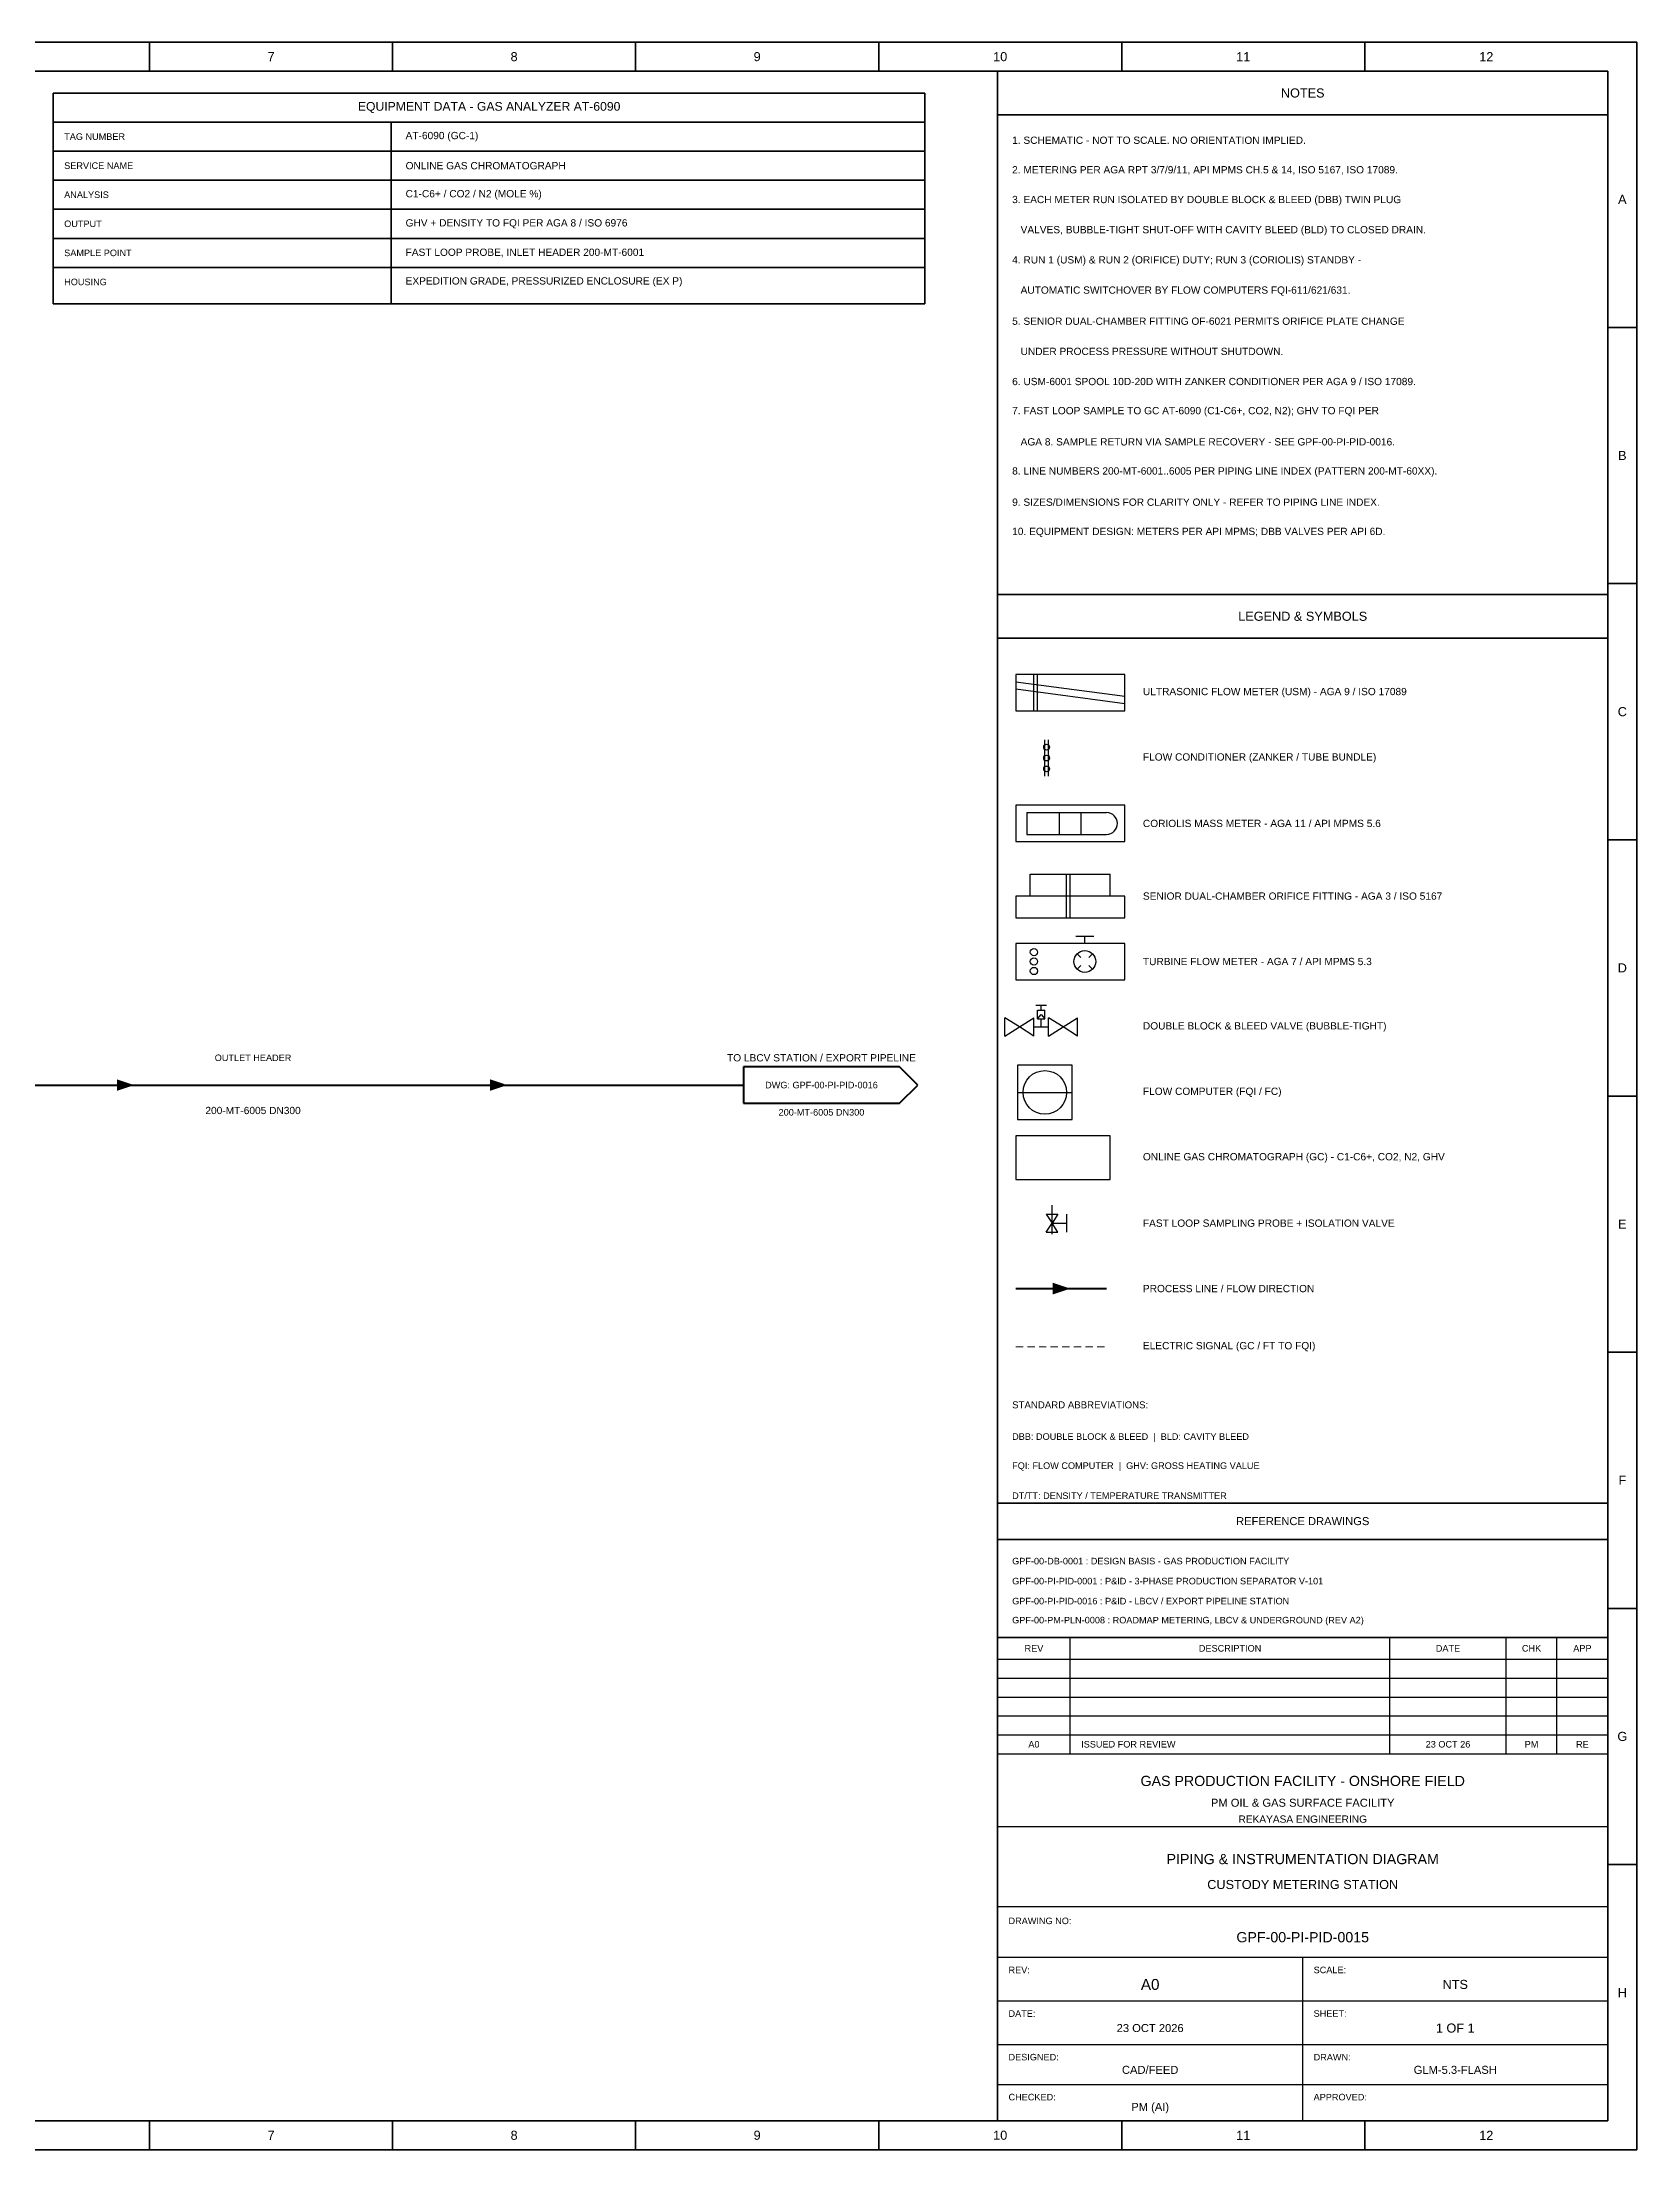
# Model space of a CAD drawing. Header units: millimetres. Extents: x 10 to 831, y 7 to 587.
# Drawn here: x 392 to 831, y 7 to 587 of the extents above; entities that cross this region are included whole.
import ezdxf

# ---------------------------------------------------------------- set-up
doc = ezdxf.new("R2010")
doc.units = ezdxf.units.MM
for name, color, linetype, lineweight in [('REF-EQUIP', 7, 'Continuous', 35), ('REF-FRAME', 7, 'Continuous', 35), ('REF-PROC', 7, 'Continuous', 50), ('REF-SIG', 7, 'Continuous', 13), ('REF-SYM', 7, 'Continuous', 25), ('REF-TEXT', 7, 'Continuous', 18), ('REF-TITLE', 7, 'Continuous', 25)]:
    doc.layers.add(name, color=color, linetype=linetype, lineweight=lineweight)
doc.styles.add('ARIAL', font='arial.ttf')

msp = doc.modelspace()

# ---------------------------------------------------------------- linework, layer by layer
at = {"layer": 'REF-EQUIP'}
for p, q in [((395, 573), (395, 515)), ((635, 573), (395, 573)), ((635, 515), (635, 573)), ((395, 565), (635, 565)), ((488, 515), (488, 565)), ((395, 557), (635, 557)), ((395, 549), (635, 549)), ((395, 541), (635, 541)), ((395, 533), (635, 533)), ((395, 525), (635, 525)), ((395, 515), (635, 515))]:
    msp.add_line(p, q, dxfattribs=at)
at = {"layer": 'REF-FRAME'}
for p, q in [((831, 587), (10, 587)), ((421.5, 579), (421.5, 587)), ((488.417, 579), (488.417, 587)), ((555.333, 579), (555.333, 587)), ((622.25, 579), (622.25, 587)), ((689.167, 579), (689.167, 587)), ((756.083, 579), (756.083, 587)), ((831, 7), (831, 587)), ((823, 579), (20, 579)), ((655, 15), (655, 579)), ((823, 15), (823, 579)), ((655, 567), (823, 567)), ((823, 508.5), (831, 508.5)), ((655, 435), (823, 435)), ((823, 438), (831, 438)), ((655, 423), (823, 423)), ((823, 367.5), (831, 367.5)), ((823, 297), (831, 297)), ((823, 226.5), (831, 226.5)), ((655, 185), (823, 185)), ((655, 175), (823, 175)), ((823, 156), (831, 156)), ((655, 148), (823, 148)), ((823, 85.5), (831, 85.5)), ((20, 15), (823, 15)), ((421.5, 7), (421.5, 15)), ((488.417, 7), (488.417, 15)), ((555.333, 7), (555.333, 15)), ((622.25, 7), (622.25, 15)), ((689.167, 7), (689.167, 15)), ((756.083, 7), (756.083, 15)), ((10, 7), (831, 7))]:
    msp.add_line(p, q, dxfattribs=at)
at = {"layer": 'REF-PROC'}
for p, q in [((585, 305), (585, 295)), ((628, 305), (585, 305)), ((633, 300), (628, 305)), ((370, 300), (585, 300)), ((628, 295), (633, 300)), ((585, 295), (628, 295)), ((660, 244), (685, 244))]:
    msp.add_line(p, q, dxfattribs=at)
for points in [[(417.3, 300), (412.5, 301.6), (412.5, 298.4)], [(520, 300), (515.2, 301.6), (515.2, 298.4)], [(675, 244), (670.2, 245.6), (670.2, 242.4)]]:
    msp.add_solid(points, dxfattribs=at)
at = {"layer": 'REF-SIG'}
for p, q in [((660, 228), (662, 228)), ((663.2, 228), (665.2, 228)), ((666.4, 228), (668.4, 228)), ((669.6, 228), (671.6, 228)), ((672.8, 228), (674.8, 228)), ((676, 228), (678, 228)), ((679.2, 228), (681.2, 228)), ((682.4, 228), (684.4, 228))]:
    msp.add_line(p, q, dxfattribs=at)
at = {"layer": 'REF-SYM'}
for p, q in [((660, 413), (660, 403)), ((690, 413), (660, 413)), ((665, 403), (665, 413)), ((666, 403), (666, 413)), ((690, 403), (690, 413)), ((660, 411), (690, 407)), ((660, 409), (690, 405)), ((660, 403), (690, 403)), ((668, 385), (668, 395)), ((669, 385), (669, 395)), ((660, 377), (660, 367)), ((690, 377), (660, 377)), ((690, 367), (690, 377)), ((663, 375), (663, 369)), ((663, 375), (685, 375)), ((672, 369), (672, 375)), ((678, 369), (678, 375)), ((660, 367), (690, 367)), ((663, 369), (685, 369)), ((664, 352), (664, 358)), ((664, 358), (686, 358)), ((674, 346), (674, 358)), ((675, 346), (675, 358)), ((686, 352), (686, 358)), ((660, 352), (660, 346)), ((690, 352), (660, 352)), ((690, 346), (690, 352)), ((660, 346), (690, 346)), ((660, 339), (660, 329)), ((690, 339), (660, 339)), ((676.5, 341), (681.5, 341)), ((679, 339), (679, 341)), ((690, 329), (690, 339)), ((677.9, 335.1), (676.9, 336.1)), ((677.9, 332.9), (676.9, 331.9)), ((680.1, 335.1), (681.1, 336.1)), ((680.1, 332.9), (681.1, 331.9)), ((660, 329), (690, 329)), ((665.5, 322), (668.5, 322)), ((666, 318.2), (666, 320.6)), ((666, 320.6), (668, 320.6)), ((666, 318.2), (667, 319.4)), ((667, 320.6), (667, 322)), ((667, 319.4), (668, 318.2)), ((668, 318.2), (668, 320.6)), ((657, 313.5), (657, 318.5)), ((661, 316), (657, 318.5)), ((657, 313.5), (661, 316)), ((661, 316), (665, 318.5)), ((665, 313.5), (661, 316)), ((665, 313.5), (665, 318.5)), ((665, 316), (669, 316)), ((666, 318.2), (668, 318.2)), ((667, 316), (667, 318.2)), ((669, 313.5), (669, 318.5)), ((673, 316), (669, 318.5)), ((669, 313.5), (673, 316)), ((673, 316), (677, 318.5)), ((677, 313.5), (673, 316)), ((677, 313.5), (677, 318.5)), ((660.5, 305.5), (660.5, 290.5)), ((675.5, 305.5), (660.5, 305.5)), ((675.5, 290.5), (675.5, 305.5)), ((660.5, 298), (675.5, 298)), ((660.5, 290.5), (675.5, 290.5)), ((660, 286), (660, 274)), ((686, 286), (660, 286)), ((686, 274), (686, 286)), ((660, 274), (686, 274)), ((670, 259), (670, 267)), ((668.4, 264.5), (670, 262)), ((668.4, 264.5), (671.6, 264.5)), ((668.4, 259.5), (670, 262)), ((671.6, 264.5), (670, 262)), ((670, 262), (674.1, 262)), ((671.6, 259.5), (670, 262)), ((674.1, 259.5), (674.1, 264.5)), ((668.4, 259.5), (671.6, 259.5))]:
    msp.add_line(p, q, dxfattribs=at)
for centre, radius in [((668.5, 393), 0.8), ((668.5, 390), 0.8), ((668.5, 387), 0.8), ((665, 336.6), 1), ((679, 334), 3), ((665, 334), 1), ((665, 331.4), 1), ((668, 298), 6)]:
    msp.add_circle(centre, radius, dxfattribs=at)
msp.add_arc((685, 372), 3, 270, 450, dxfattribs=at)
at = {"layer": 'REF-TITLE'}
for p, q in [((675, 116), (675, 148)), ((763, 116), (763, 148)), ((795, 116), (795, 148)), ((809, 116), (809, 148)), ((655, 142), (823, 142)), ((655, 136.8), (823, 136.8)), ((655, 131.6), (823, 131.6)), ((655, 126.4), (823, 126.4)), ((655, 121.2), (823, 121.2)), ((655, 116), (823, 116)), ((655, 96), (823, 96)), ((655, 74), (823, 74)), ((655, 60), (823, 60)), ((739, 15), (739, 60)), ((655, 48), (823, 48)), ((655, 36), (823, 36)), ((655, 25), (823, 25))]:
    msp.add_line(p, q, dxfattribs=at)

# ---------------------------------------------------------------- texts
at = {"layer": 'REF-TEXT', "style": 'ARIAL'}
for s, insert, char_height, attachment_point in [('7', (454.958, 583), 2.5, 5), ('8', (521.875, 583), 2.5, 5), ('9', (588.792, 583), 2.5, 5), ('10', (655.708, 583), 2.5, 5), ('11', (722.625, 583), 2.5, 5), ('12', (789.542, 583), 2.5, 5), ('NOTES', (739, 573), 2.5, 5), ('EQUIPMENT DATA - GAS ANALYZER AT-6090', (515, 569), 2.4, 5), ('TAG NUMBER', (398, 561), 1.8, 4), ('AT-6090 (GC-1)', (492, 561), 2, 4), ('1. SCHEMATIC - NOT TO SCALE. NO ORIENTATION IMPLIED.', (659, 560), 2, 4), ('SERVICE NAME', (398, 553), 1.8, 4), ('ONLINE GAS CHROMATOGRAPH', (492, 553), 2, 4), ('2. METERING PER AGA RPT 3/7/9/11, API MPMS CH.5 & 14, ISO 5167, ISO 17089.', (659, 551.7), 2, 4), ('ANALYSIS', (398, 545), 1.8, 4), ('C1-C6+ / CO2 / N2 (MOLE %)', (492, 545), 2, 4), ('3. EACH METER RUN ISOLATED BY DOUBLE BLOCK & BLEED (DBB) TWIN PLUG', (659, 543.4), 2, 4), ('A', (827, 543.75), 2.5, 5), ('OUTPUT', (398, 537), 1.8, 4), ('GHV + DENSITY TO FQI PER AGA 8 / ISO 6976', (492, 537), 2, 4), ('   VALVES, BUBBLE-TIGHT SHUT-OFF WITH CAVITY BLEED (BLD) TO CLOSED DRAIN.', (659, 535.1), 2, 4), ('SAMPLE POINT', (398, 529), 1.8, 4), ('FAST LOOP PROBE, INLET HEADER 200-MT-6001', (492, 529), 2, 4), ('4. RUN 1 (USM) & RUN 2 (ORIFICE) DUTY; RUN 3 (CORIOLIS) STANDBY -', (659, 526.8), 2, 4), ('EXPEDITION GRADE, PRESSURIZED ENCLOSURE (EX P)', (492, 521), 2, 4), ('HOUSING', (398, 521), 1.8, 4), ('   AUTOMATIC SWITCHOVER BY FLOW COMPUTERS FQI-611/621/631.', (659, 518.5), 2, 4), ('5. SENIOR DUAL-CHAMBER FITTING OF-6021 PERMITS ORIFICE PLATE CHANGE', (659, 510.2), 2, 4), ('   UNDER PROCESS PRESSURE WITHOUT SHUTDOWN.', (659, 501.9), 2, 4), ('6. USM-6001 SPOOL 10D-20D WITH ZANKER CONDITIONER PER AGA 9 / ISO 17089.', (659, 493.6), 2, 4), ('7. FAST LOOP SAMPLE TO GC AT-6090 (C1-C6+, CO2, N2); GHV TO FQI PER', (659, 485.3), 2, 4), ('   AGA 8. SAMPLE RETURN VIA SAMPLE RECOVERY - SEE GPF-00-PI-PID-0016.', (659, 477), 2, 4), ('8. LINE NUMBERS 200-MT-6001..6005 PER PIPING LINE INDEX (PATTERN 200-MT-60XX).', (659, 468.7), 2, 4), ('B', (827, 473.25), 2.5, 5), ('9. SIZES/DIMENSIONS FOR CLARITY ONLY - REFER TO PIPING LINE INDEX.', (659, 460.4), 2, 4), ('10. EQUIPMENT DESIGN: METERS PER API MPMS; DBB VALVES PER API 6D.', (659, 452.1), 2, 4), ('LEGEND & SYMBOLS', (739, 429), 2.5, 5), ('ULTRASONIC FLOW METER (USM) - AGA 9 / ISO 17089', (695, 408), 2, 4), ('C', (827, 402.75), 2.5, 5), ('FLOW CONDITIONER (ZANKER / TUBE BUNDLE)', (695, 390), 2, 4), ('CORIOLIS MASS METER - AGA 11 / API MPMS 5.6', (695, 372), 2, 4), ('SENIOR DUAL-CHAMBER ORIFICE FITTING - AGA 3 / ISO 5167', (695, 352), 2, 4), ('TURBINE FLOW METER - AGA 7 / API MPMS 5.3', (695, 334), 2, 4), ('D', (827, 332.25), 2.5, 5), ('DOUBLE BLOCK & BLEED VALVE (BUBBLE-TIGHT)', (695, 316), 2, 4), ('OUTLET HEADER', (450, 307.5), 1.8, 5), ('TO LBCV STATION / EXPORT PIPELINE', (606.5, 307.5), 2, 5), ('DWG: GPF-00-PI-PID-0016', (606.5, 300), 1.8, 5), ('FLOW COMPUTER (FQI / FC)', (695, 298), 2, 4), ('200-MT-6005 DN300', (450, 293), 2, 5), ('200-MT-6005 DN300', (606.5, 292.5), 1.8, 5), ('ONLINE GAS CHROMATOGRAPH (GC) - C1-C6+, CO2, N2, GHV', (695, 280), 2, 4), ('FAST LOOP SAMPLING PROBE + ISOLATION VALVE', (695, 262), 2, 4), ('E', (827, 261.75), 2.5, 5), ('PROCESS LINE / FLOW DIRECTION', (695, 244), 2, 4), ('ELECTRIC SIGNAL (GC / FT TO FQI)', (695, 228), 2, 4), ('STANDARD ABBREVIATIONS:', (659, 212), 1.9, 4), ('DBB: DOUBLE BLOCK & BLEED  |  BLD: CAVITY BLEED', (659, 203), 1.8, 4), ('FQI: FLOW COMPUTER  |  GHV: GROSS HEATING VALUE', (659, 195), 1.8, 4), ('F', (827, 191.25), 2.5, 5), ('DT/TT: DENSITY / TEMPERATURE TRANSMITTER', (659, 187), 1.8, 4), ('REFERENCE DRAWINGS', (739, 180), 2.2, 5), ('GPF-00-DB-0001 : DESIGN BASIS - GAS PRODUCTION FACILITY', (659, 169), 1.8, 4), ('GPF-00-PI-PID-0001 : P&ID - 3-PHASE PRODUCTION SEPARATOR V-101', (659, 163.5), 1.8, 4), ('GPF-00-PI-PID-0016 : P&ID - LBCV / EXPORT PIPELINE STATION', (659, 158), 1.8, 4), ('GPF-00-PM-PLN-0008 : ROADMAP METERING, LBCV & UNDERGROUND (REV A2)', (659, 152.5), 1.8, 4), ('REV', (665, 145), 1.8, 5), ('DESCRIPTION', (719, 145), 1.8, 5), ('DATE', (779, 145), 1.8, 5), ('CHK', (802, 145), 1.8, 5), ('APP', (816, 145), 1.8, 5), ('G', (827, 120.75), 2.5, 5), ('A0', (665, 118.6), 1.8, 5), ('ISSUED FOR REVIEW', (678, 118.6), 1.8, 4), ('23 OCT 26', (779, 118.6), 1.8, 5), ('PM', (802, 118.6), 1.8, 5), ('RE', (816, 118.6), 1.8, 5), ('GAS PRODUCTION FACILITY - ONSHORE FIELD', (739, 108.5), 2.8, 5), ('PM OIL & GAS SURFACE FACILITY', (739, 102.5), 2.2, 5), ('REKAYASA ENGINEERING', (739, 98), 2, 5), ('PIPING & INSTRUMENTATION DIAGRAM', (739, 87), 2.8, 5), ('CUSTODY METERING STATION', (739, 80), 2.5, 5), ('DRAWING NO:', (658, 70), 1.8, 4), ('GPF-00-PI-PID-0015', (739, 65.5), 2.8, 5), ('REV:', (658, 56.5), 1.8, 4), ('A0', (697, 52.5), 3, 5), ('SCALE:', (742, 56.5), 1.8, 4), ('NTS', (781, 52.5), 2.5, 5), ('H', (827, 50.25), 2.5, 5), ('DATE:', (658, 44.5), 1.8, 4), ('23 OCT 2026', (697, 40.5), 2.2, 5), ('SHEET:', (742, 44.5), 1.8, 4), ('1 OF 1', (781, 40.5), 2.5, 5), ('DESIGNED:', (658, 32.5), 1.8, 4), ('CAD/FEED', (697, 29), 2.2, 5), ('DRAWN:', (742, 32.5), 1.8, 4), ('GLM-5.3-FLASH', (781, 29), 2.2, 5), ('CHECKED:', (658, 21.5), 1.8, 4), ('PM (AI)', (697, 18.5), 2.2, 5), ('APPROVED:', (742, 21.5), 1.8, 4), ('7', (454.958, 11), 2.5, 5), ('8', (521.875, 11), 2.5, 5), ('9', (588.792, 11), 2.5, 5), ('10', (655.708, 11), 2.5, 5), ('11', (722.625, 11), 2.5, 5), ('12', (789.542, 11), 2.5, 5)]:
    msp.add_mtext(s, dxfattribs=dict(at, insert=insert, char_height=char_height, attachment_point=attachment_point))

doc.saveas('drawing.dxf')
